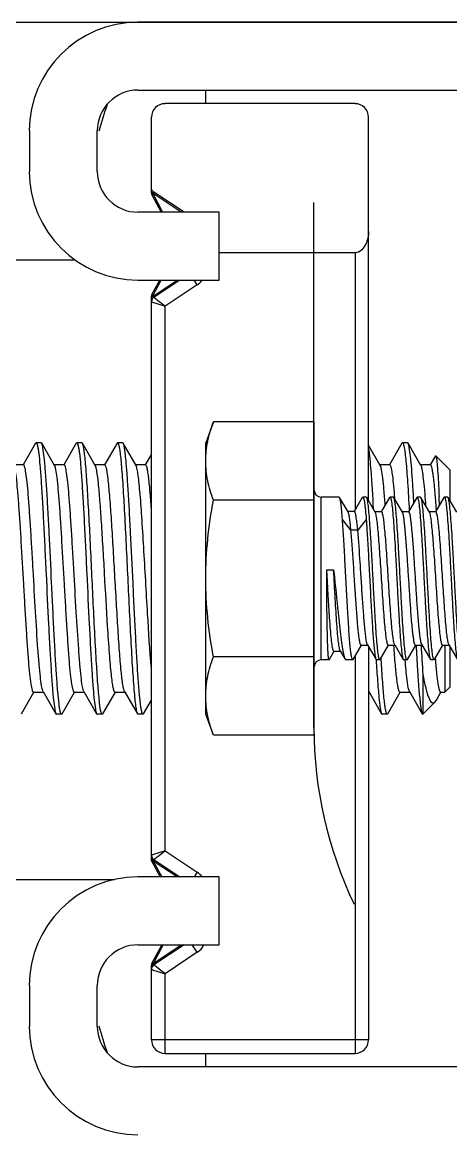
# Model space of a CAD drawing. Header units: millimetres. Extents: x -633009578 to 5705885, y -633235091 to 2571734.
# Drawn here: x 2452760.8 to 2452916, y 1996791.9 to 1997194.9 of the extents above; entities that cross this region are included whole.
import ezdxf

# ---------------------------------------------------------------- set-up
doc = ezdxf.new("R2010")
doc.units = ezdxf.units.MM
doc.header["$LTSCALE"] = 1000
doc.header["$MEASUREMENT"] = 0
doc.layers.get('0').update_dxf_attribs({"color": 9})
doc.layers.add('E-WIRE-系统', color=3, linetype='Continuous')

# ---------------------------------------------------------------- blocks, each defined once
blk = doc.blocks.new('G$CF4FACE3C')
at = {"layer": 'E-WIRE-系统'}
for p, q in [((-11634.36, 651.94), (-10842.54, 651.94)), ((-10848.32, 651.94), (-11141.66, 651.94)), ((-11141.66, 629.72), (-10848.32, 629.72)), ((-11119.43, 625.28), (-11119.43, 629.72)), ((-11070.54, 625.28), (-11132.77, 625.28)), ((-11137.21, 597.6), (-11137.21, 620.83)), ((-11066.1, 495.22), (-11066.1, 620.83)), ((-11177.21, 616.39), (-11177.21, 603.05)), ((-11154.99, 603.05), (-11154.99, 616.39)), ((-11137.21, 596.02), (-11137.21, 597.3)), ((-11137.05, 595.39), (-11136.71, 595.58)), ((-11137.05, 595.39), (-11134.01, 589.72)), ((-11136.93, 595.68), (-11136.75, 595.59)), ((-11127.45, 589.72), (-11136.71, 595.89)), ((-11136.71, 595.58), (-11136.71, 595.89)), ((-11136.71, 595.58), (-11133.57, 589.72)), ((-11126.55, 589.72), (-11136.42, 596.3)), ((-11083.98, 420.8), (-11083.98, 592.94)), ((-11114.99, 589.72), (-11141.66, 589.72)), ((-11114.99, 567.5), (-11114.99, 589.72)), ((-11070.54, 576.39), (-11114.99, 576.39)), ((-11070.54, 576.39), (-11070.54, 492.12)), ((-11634.36, 574.15), (-11162.37, 574.15)), ((-11141.66, 567.5), (-11114.99, 567.5)), ((-11137.05, 562.71), (-11134.49, 567.5)), ((-11136.71, 562.21), (-11128.78, 567.5)), ((-11136.71, 562.52), (-11134.05, 567.5)), ((-11127.88, 567.5), (-11136.42, 561.8)), ((-11122.21, 565.94), (-11132.77, 558.9)), ((-11122.21, 565.94), (-11123.24, 567.5)), ((-11137.21, 560.35), (-11137.21, 562.08)), ((-11136.71, 562.52), (-11137.05, 562.71)), ((-11136.93, 562.43), (-11136.75, 562.51)), ((-11136.71, 562.21), (-11136.71, 562.52)), ((-11137.21, 377.69), (-11137.21, 560.32)), ((-11137.21, 560.32), (-11132.77, 558.9)), ((-11132.77, 380.54), (-11132.77, 558.9)), ((-11116.93, 521.04), (-11119.43, 514.16)), ((-11083.88, 521.04), (-11116.93, 521.04)), ((-11083.88, 418.4), (-11083.88, 521.04)), ((-11175.17, 514.01), (-11179.25, 506.96)), ((-11175.17, 514.01), (-11174.99, 514.16)), ((-11173.32, 514.16), (-11174.99, 514.16)), ((-11173.32, 514.16), (-11174.99, 514.16)), ((-11174.99, 514.16), (-11174.97, 514.16)), ((-11173.15, 514.01), (-11173.32, 514.16)), ((-11168.94, 506.78), (-11173.15, 514.01)), ((-11161.83, 514.01), (-11165.92, 506.96)), ((-11161.83, 514.01), (-11161.66, 514.16)), ((-11159.99, 514.16), (-11161.66, 514.16)), ((-11159.99, 514.16), (-11161.66, 514.16)), ((-11161.66, 514.16), (-11161.63, 514.16)), ((-11159.81, 514.01), (-11159.99, 514.16)), ((-11155.61, 506.78), (-11159.81, 514.01)), ((-11148.5, 514.01), (-11152.59, 506.96)), ((-11148.5, 514.01), (-11148.32, 514.16)), ((-11146.65, 514.16), (-11148.32, 514.16)), ((-11146.65, 514.16), (-11148.32, 514.16)), ((-11148.32, 514.16), (-11148.3, 514.16)), ((-11146.48, 514.01), (-11146.65, 514.16)), ((-11142.27, 506.78), (-11146.48, 514.01)), ((-11119.43, 425.27), (-11119.43, 514.16)), ((-11055.16, 514.01), (-11059.25, 506.96)), ((-11055.16, 514.01), (-11054.99, 514.16)), ((-11053.32, 514.16), (-11054.99, 514.16)), ((-11053.32, 514.16), (-11054.99, 514.16)), ((-11054.99, 514.16), (-11054.96, 514.16)), ((-11053.14, 514.01), (-11053.32, 514.16)), ((-11048.94, 506.78), (-11053.14, 514.01)), ((-11137.21, 510.48), (-11139.25, 506.96)), ((-11062.27, 506.78), (-11066.1, 513.36)), ((-11179.15, 506.96), (-11182.38, 506.96)), ((-11165.82, 506.96), (-11169.04, 506.96)), ((-11152.48, 506.96), (-11155.71, 506.96)), ((-11139.15, 506.96), (-11142.38, 506.96)), ((-11059.15, 506.96), (-11062.38, 506.96)), ((-11045.81, 506.96), (-11049.04, 506.96)), ((-11044.22, 509.89), (-11045.92, 506.96)), ((-11044.22, 509.89), (-11044.1, 509.94)), ((-11039.43, 505.27), (-11044.1, 509.94)), ((-11039.43, 505.27), (-11039.43, 495.22)), ((-11075.7, 496.38), (-11081.66, 496.38)), ((-11075.7, 496.38), (-11081.66, 496.38)), ((-11081.66, 443.05), (-11081.66, 496.38)), ((-11075.58, 496.29), (-11075.7, 496.38)), ((-11072.8, 491.51), (-11075.58, 496.29)), ((-11068.15, 496.25), (-11070.82, 491.65)), ((-11068.15, 496.25), (-11068, 496.38)), ((-11066.84, 496.38), (-11068, 496.38)), ((-11066.84, 496.38), (-11068, 496.38)), ((-11066.72, 496.27), (-11066.84, 496.38)), ((-11063.91, 491.45), (-11066.72, 496.27)), ((-11059.2, 496.27), (-11061.92, 491.58)), ((-11059.2, 496.27), (-11059.07, 496.38)), ((-11057.96, 496.38), (-11059.07, 496.38)), ((-11057.96, 496.38), (-11059.07, 496.38)), ((-11057.83, 496.27), (-11057.96, 496.38)), ((-11055.02, 491.45), (-11057.83, 496.27)), ((-11050.31, 496.27), (-11053.03, 491.58)), ((-11050.31, 496.27), (-11050.18, 496.38)), ((-11049.07, 496.38), (-11050.18, 496.38)), ((-11049.07, 496.38), (-11050.18, 496.38)), ((-11048.94, 496.27), (-11049.07, 496.38)), ((-11046.13, 491.45), (-11048.94, 496.27)), ((-11041.42, 496.27), (-11044.14, 491.58)), ((-11041.42, 496.27), (-11041.29, 496.38)), ((-11040.18, 496.38), (-11041.29, 496.38)), ((-11040.18, 496.38), (-11041.29, 496.38)), ((-11040.05, 496.27), (-11040.18, 496.38)), ((-11037.24, 491.45), (-11040.05, 496.27)), ((-11083.88, 495.38), (-11116.93, 495.38)), ((-11071.88, 485.56), (-11074.66, 489.04)), ((-11070.74, 491.65), (-11072.88, 491.65)), ((-11066.88, 489.04), (-11069.65, 485.56)), ((-11061.84, 491.58), (-11063.98, 491.58)), ((-11052.95, 491.58), (-11055.09, 491.58)), ((-11044.06, 491.58), (-11046.21, 491.58)), ((-11069.65, 485.56), (-11071.88, 485.56)), ((-11079.77, 472.54), (-11077.55, 472.54)), ((-11079.03, 443.08), (-11077.39, 445.9)), ((-11077.46, 445.9), (-11075.31, 445.9)), ((-11075.39, 446.03), (-11073.79, 443.29)), ((-11071.16, 443.16), (-11068.43, 447.85)), ((-11068.51, 447.85), (-11066.36, 447.85)), ((-11066.44, 447.99), (-11063.64, 443.16)), ((-11066.1, 447.4), (-11066.1, 318.6)), ((-11062.27, 443.16), (-11059.54, 447.85)), ((-11059.62, 447.85), (-11057.47, 447.85)), ((-11057.55, 447.99), (-11054.75, 443.16)), ((-11053.38, 443.16), (-11050.65, 447.85)), ((-11050.73, 447.85), (-11048.59, 447.85)), ((-11050.57, 447.91), (-11050.56, 447.78)), ((-11048.89, 447.75), (-11048.9, 447.89)), ((-11048.66, 447.99), (-11045.86, 443.16)), ((-11044.49, 443.16), (-11041.76, 447.85)), ((-11041.84, 447.85), (-11039.7, 447.85)), ((-11041.12, 447.48), (-11041.15, 447.83)), ((-11041.14, 447.86), (-11041.12, 447.48)), ((-11041.12, 447.48), (-11041.12, 432.47)), ((-11039.78, 447.99), (-11036.98, 443.16)), ((-11039.43, 447.4), (-11039.43, 434.16)), ((-11083.88, 444.06), (-11116.93, 444.06)), ((-11079.06, 443.05), (-11081.66, 443.05)), ((-11079.06, 443.05), (-11081.66, 443.05)), ((-11079.03, 443.08), (-11079.06, 443.05)), ((-11073.79, 443.29), (-11073.51, 443.05)), ((-11071.29, 443.05), (-11073.51, 443.05)), ((-11071.29, 443.05), (-11073.51, 443.05)), ((-11071.16, 443.16), (-11071.29, 443.05)), ((-11070.54, 444.22), (-11070.54, 314.16)), ((-11063.64, 443.16), (-11063.51, 443.05)), ((-11063.63, 443.15), (-11063.62, 443.04)), ((-11063.62, 443.04), (-11063.62, 442.92)), ((-11062.4, 443.05), (-11063.51, 443.05)), ((-11062.4, 443.05), (-11063.51, 443.05)), ((-11062.27, 443.16), (-11062.4, 443.05)), ((-11061.96, 443.15), (-11061.99, 443.6)), ((-11054.75, 443.16), (-11054.62, 443.05)), ((-11053.51, 443.05), (-11054.62, 443.05)), ((-11053.51, 443.05), (-11054.62, 443.05)), ((-11054.11, 442.97), (-11054.12, 443.05)), ((-11053.38, 443.16), (-11053.51, 443.05)), ((-11045.86, 443.16), (-11045.74, 443.05)), ((-11044.62, 443.05), (-11045.74, 443.05)), ((-11044.62, 443.05), (-11045.74, 443.05)), ((-11044.49, 443.16), (-11044.62, 443.05)), ((-11044.12, 443.08), (-11044.17, 443.63)), ((-11048.32, 438.33), (-11048.32, 425.27)), ((-11039.43, 434.16), (-11041.12, 432.47)), ((-11179.81, 425.42), (-11175.71, 432.47)), ((-11175.82, 432.47), (-11172.59, 432.47)), ((-11172.69, 432.65), (-11172.81, 432.9)), ((-11172.69, 432.65), (-11168.5, 425.42)), ((-11166.48, 425.42), (-11162.38, 432.47)), ((-11162.48, 432.47), (-11159.25, 432.47)), ((-11159.36, 432.65), (-11159.48, 432.91)), ((-11159.36, 432.65), (-11155.17, 425.42)), ((-11153.15, 425.42), (-11149.04, 432.47)), ((-11149.15, 432.47), (-11145.92, 432.47)), ((-11146.02, 432.65), (-11141.83, 425.42)), ((-11066.02, 432.65), (-11066.1, 432.81)), ((-11066.1, 432.47), (-11065.92, 432.47)), ((-11066.02, 432.65), (-11061.83, 425.42)), ((-11059.81, 425.42), (-11055.71, 432.47)), ((-11055.81, 432.47), (-11052.58, 432.47)), ((-11052.69, 432.65), (-11048.5, 425.42)), ((-11043.89, 429.87), (-11042.4, 432.43)), ((-11042.48, 432.47), (-11041.12, 432.47)), ((-11042.4, 432.43), (-11042.38, 432.47)), ((-11139.81, 425.42), (-11137.21, 429.89)), ((-11044.35, 429.24), (-11048.32, 425.27)), ((-11044.35, 429.24), (-11043.89, 429.87)), ((-11168.5, 425.42), (-11168.33, 425.27)), ((-11166.66, 425.27), (-11168.33, 425.27)), ((-11166.66, 425.27), (-11168.33, 425.27)), ((-11166.66, 425.27), (-11166.68, 425.27)), ((-11166.48, 425.42), (-11166.66, 425.27)), ((-11155.17, 425.42), (-11154.99, 425.27)), ((-11153.32, 425.27), (-11154.99, 425.27)), ((-11153.32, 425.27), (-11154.99, 425.27)), ((-11153.15, 425.42), (-11153.32, 425.27)), ((-11141.83, 425.42), (-11141.66, 425.27)), ((-11139.99, 425.27), (-11141.66, 425.27)), ((-11139.99, 425.27), (-11141.66, 425.27)), ((-11139.99, 425.27), (-11140.01, 425.27)), ((-11139.81, 425.42), (-11139.99, 425.27)), ((-11116.93, 418.4), (-11119.43, 425.27)), ((-11061.83, 425.42), (-11061.66, 425.27)), ((-11059.99, 425.27), (-11061.66, 425.27)), ((-11059.99, 425.27), (-11061.66, 425.27)), ((-11059.99, 425.27), (-11060.01, 425.27)), ((-11059.81, 425.42), (-11059.99, 425.27)), ((-11048.5, 425.42), (-11048.32, 425.27)), ((-11083.88, 418.4), (-11116.93, 418.4)), ((-11132.77, 380.54), (-11137.21, 379.11)), ((-11132.77, 380.54), (-11122.21, 373.5)), ((-11137.06, 377.06), (-11136.7, 377.25)), ((-11137.06, 377.06), (-11134.35, 371.94)), ((-11136.93, 377.36), (-11136.85, 377.32)), ((-11136.85, 377.32), (-11136.74, 377.28)), ((-11136.64, 377.52), (-11136.74, 377.28)), ((-11136.7, 377.25), (-11136.74, 377.28)), ((-11136.61, 377.49), (-11136.7, 377.25)), ((-11136.61, 377.13), (-11136.7, 377.25)), ((-11136.52, 377.4), (-11136.61, 377.13)), ((-11136.61, 377.13), (-11133.86, 371.94)), ((-11136.42, 377.63), (-11127.88, 371.94)), ((-11136.3, 377.25), (-11136.36, 376.95)), ((-11128.84, 371.94), (-11136.36, 376.95)), ((-11114.99, 371.94), (-11141.66, 371.94)), ((-11122.21, 373.5), (-11123.24, 371.94)), ((-11114.99, 349.71), (-11114.99, 371.94)), ((-11634.36, 371.11), (-11149.27, 371.11)), ((-11141.66, 349.71), (-11114.99, 349.71)), ((-11133.87, 349.71), (-11137.06, 343.67)), ((-11136.6, 343.63), (-11133.4, 349.71)), ((-11126.55, 349.71), (-11136.42, 343.13)), ((-11136.35, 343.81), (-11127.45, 349.72)), ((-11122.21, 347.27), (-11132.77, 340.22)), ((-11122.21, 347.27), (-11123.84, 349.71)), ((-11137.21, 318.6), (-11137.21, 343.05)), ((-11137.08, 342.35), (-11136.83, 343.1)), ((-11136.8, 343.53), (-11137.06, 343.67)), ((-11136.97, 343.39), (-11136.69, 343.48)), ((-11136.69, 343.48), (-11136.8, 343.53)), ((-11136.72, 343.49), (-11136.66, 343.56)), ((-11136.66, 343.56), (-11136.6, 343.63)), ((-11136.51, 343.36), (-11136.6, 343.63)), ((-11137.21, 341.65), (-11132.77, 340.22)), ((-11132.77, 314.16), (-11132.77, 340.22)), ((-11177.21, 336.38), (-11177.21, 323.05)), ((-11154.99, 323.05), (-11154.99, 336.38)), ((-11066.1, 318.6), (-11137.21, 318.6)), ((-11132.77, 314.16), (-11070.54, 314.16)), ((-11119.43, 309.71), (-11119.43, 314.16)), ((-10848.32, 309.71), (-11141.66, 309.71))]:
    blk.add_line(p, q, dxfattribs=at)
for centre, radius, start, end in [((-11141.66, 616.39), 35.56, 90, 180), ((-11141.66, 616.39), 13.33, 90, 180), ((-11068.32, 594.16), 88.89, 159.6685, 165.625), ((-11132.77, 620.83), 4.44, 90, 180), ((-11070.54, 620.83), 4.44, 0, 90), ((-11141.66, 603.05), 35.56, 180, 270), ((-11141.66, 603.05), 13.33, 180, 270), ((-11135.88, 596.02), 1.33, 180, 208.1839), ((-11136.45, 596.55), 0.994, 238.1081, 241.2843), ((-11135.43, 597.78), 1.78, 215.4223, 236.3099), ((-11136.17, 597.17), 1.68, 249.7941, 251.2334), ((-11125.66, 571.11), 6.22, 303.6901, 324.1234), ((-11135.88, 562.08), 1.33, 151.8161, 180), ((-11135.43, 560.32), 1.78, 123.6901, 180), ((-11136.45, 561.56), 0.994, 118.7138, 121.9), ((-11136.17, 560.93), 1.68, 108.7744, 110.2094), ((-11791.11, 452.11), 741.08, 3.29205, 3.72682), ((-11081.66, 498.61), 2.22, 180, 270), ((-11068, 496.3), 0.086, 84.1854, 89.9947), ((-11059.07, 496.31), 0.076, 79.0043, 89.9604), ((-11387.46, 469.46), 331.05, 4.5387, 4.6656), ((-11050.18, 496.31), 0.076, 78.9113, 89.9594), ((-11933.58, 455.85), 891.51, 2.44216, 2.62087), ((-11041.29, 496.31), 0.076, 78.9914, 89.9603), ((-11460.47, 462.95), 414.31, 4.2321, 4.4817), ((-11494.12, 460.12), 451.4, 4.0698, 4.4728), ((-10339.11, 485.74), 710.79, 183.06383, 183.82448), ((-11081.66, 440.83), 2.22, 90, 180), ((-11071.29, 443.13), 0.0758, 259.6399, 269.9669), ((-11062.4, 443.13), 0.0759, 259.2241, 269.9627), ((-11053.51, 443.13), 0.0759, 259.0953, 269.9614), ((-11044.62, 443.13), 0.0759, 259.2557, 269.963), ((-10950.57, 420.8), 133.42, 180, 205.649), ((-11135.43, 379.11), 1.78, 180, 236.3099), ((-11136.57, 378.1), 0.819, 235.7183, 238.8209), ((-11134.13, 378.85), 3.05, 200.3577, 204.6837), ((-11136.48, 378.24), 0.989, 238.8616, 242.9131), ((-11134.41, 378.72), 2.74, 204.7071, 208.0118), ((-11134.61, 378.61), 2.51, 208.005, 212.0404), ((-11134.64, 379.52), 3.1, 230.5794, 236.3228), ((-11141.66, 336.38), 35.56, 90, 180), ((-11125.66, 368.32), 6.22, 35.8764, 56.3099), ((-11141.66, 336.38), 13.33, 90, 180), ((-11125.66, 352.44), 6.22, 303.6901, 333.8794), ((-11135.43, 341.65), 1.78, 123.6901, 180), ((-11175.8, 355.03), 40.75, 342.9834, 343.1803), ((-11262.41, 381.17), 131.22, 343.1972, 343.3115), ((-11134.63, 341.21), 3.13, 123.5501, 129.2239), ((-11141.66, 323.05), 35.56, 180, 270), ((-11141.66, 323.05), 13.33, 180, 270), ((-11068.32, 345.27), 88.89, 194.375, 200.3315), ((-11132.77, 318.6), 4.44, 180, 270), ((-11070.54, 318.6), 4.44, 270, 0)]:
    blk.add_arc(centre, radius, start, end, dxfattribs=at)
for points in [[(-11136.88, 596.75), (-11137.06, 597), (-11137.21, 597.29), (-11137.21, 597.6)], [(-11137.21, 596.02), (-11137.21, 595.89), (-11137.09, 595.77), (-11136.98, 595.7)], [(-11137.21, 562.08), (-11137.21, 562.21), (-11137.09, 562.33), (-11136.98, 562.4)], [(-11119.43, 469.72), (-11119.43, 478.31), (-11118.47, 486.92), (-11116.93, 495.38)], [(-11116.93, 444.06), (-11118.47, 452.51), (-11119.43, 461.12), (-11119.43, 469.72)], [(-11052.69, 432.65), (-11052.75, 432.76), (-11052.8, 432.88), (-11052.84, 433)], [(-11137.15, 378.4), (-11137.19, 378.64), (-11137.21, 378.87), (-11137.21, 379.11)], [(-11137.21, 377.69), (-11137.21, 377.58), (-11137.12, 377.48), (-11137.03, 377.42)], [(-11137.06, 377.06), (-11137.13, 377.19), (-11137.2, 377.33), (-11137.2, 377.47)], [(-11136.99, 377.79), (-11137.06, 377.99), (-11137.11, 378.19), (-11137.15, 378.4)], [(-11136.67, 377.83), (-11136.6, 377.76), (-11136.61, 377.62), (-11136.64, 377.52)], [(-11136.32, 377.49), (-11136.3, 377.41), (-11136.29, 377.33), (-11136.3, 377.25)], [(-11137.21, 343.05), (-11137.21, 343.19), (-11137.1, 343.33), (-11136.97, 343.39)], [(-11137.06, 343.67), (-11137.13, 343.55), (-11137.2, 343.41), (-11137.2, 343.26)], [(-11137.21, 341.65), (-11137.21, 341.89), (-11137.16, 342.13), (-11137.08, 342.35)]]:
    blk.add_open_spline(points, degree=3, dxfattribs=at)
for points, knots in [([(-11137.15, 596.17), (-11137.17, 596.19), (-11137.2, 596.25), (-11137.21, 596.31), (-11137.21, 596.34)], [0, 0, 0, 0, 0.519447, 1, 1, 1, 1]), ([(-11136.71, 595.89), (-11136.76, 595.91), (-11136.92, 595.97), (-11137.08, 596.07), (-11137.15, 596.17)], [0, 0, 0, 0, 0.298151, 1, 1, 1, 1]), ([(-11136.71, 595.89), (-11136.74, 596.04), (-11136.8, 596.42), (-11136.49, 596.35), (-11136.42, 596.3)], [0, 0, 0, 0, 0.652586, 1, 1, 1, 1]), ([(-11066.1, 583.44), (-11066.1, 582.73), (-11066.26, 581.29), (-11066.98, 579.2), (-11068.21, 577.24), (-11069.74, 576.39), (-11070.54, 576.39)], [0, 0, 0, 0, 0.235531, 0.478205, 0.731471, 1, 1, 1, 1]), ([(-11137.15, 561.94), (-11137.17, 561.91), (-11137.2, 561.86), (-11137.21, 561.8), (-11137.21, 561.77)], [0, 0, 0, 0, 0.519543, 1, 1, 1, 1]), ([(-11136.71, 562.21), (-11136.76, 562.2), (-11136.92, 562.13), (-11137.08, 562.03), (-11137.15, 561.94)], [0, 0, 0, 0, 0.29815, 1, 1, 1, 1]), ([(-11136.42, 561.8), (-11136.49, 561.76), (-11136.8, 561.69), (-11136.74, 562.06), (-11136.71, 562.21)], [0, 0, 0, 0, 0.346904, 1, 1, 1, 1]), ([(-11132.77, 558.9), (-11133.62, 559.57), (-11134.87, 560.5), (-11136.03, 561.54), (-11136.42, 561.8)], [0, 0, 0, 0, 0.698346, 1, 1, 1, 1]), ([(-11119.43, 508.21), (-11119.43, 510.37), (-11118.95, 514.75), (-11117.69, 518.96), (-11116.93, 521.04)], [0, 0, 0, 0, 0.493589, 1, 1, 1, 1]), ([(-11174.97, 514.16), (-11174.86, 514.13), (-11174.7, 513.77), (-11174.53, 513.15), (-11174.33, 512.08), (-11174.04, 509.95), (-11173.7, 506.37), (-11173.31, 501.14), (-11172.92, 494.76), (-11172.53, 487.48), (-11172.13, 479.55), (-11171.6, 468.54), (-11171.09, 457.66), (-11170.54, 447.29), (-11170.15, 440.55), (-11169.75, 434.87), (-11169.4, 430.42), (-11168.98, 427.44), (-11168.76, 425.87), (-11168.5, 425.42)], [0, 0, 0, 0, 0.003611, 0.011258, 0.023209, 0.039422, 0.084107, 0.143792, 0.216356, 0.299194, 0.389317, 0.483473, 0.670291, 0.756211, 0.832929, 0.897688, 0.948175, 0.982622, 1, 1, 1, 1]), ([(-11166.68, 425.27), (-11166.78, 425.3), (-11166.95, 425.66), (-11167.12, 426.28), (-11167.32, 427.35), (-11167.61, 429.48), (-11167.95, 433.06), (-11168.33, 438.29), (-11168.73, 444.67), (-11169.12, 451.95), (-11169.52, 459.88), (-11170.05, 470.89), (-11170.56, 481.78), (-11171.1, 492.14), (-11171.49, 498.89), (-11171.9, 504.57), (-11172.25, 509.02), (-11172.67, 511.99), (-11172.89, 513.57), (-11173.15, 514.01)], [0, 0, 0, 0, 0.003604, 0.011244, 0.023189, 0.039398, 0.084082, 0.143773, 0.216344, 0.299191, 0.38933, 0.483504, 0.670341, 0.756264, 0.832985, 0.897741, 0.948217, 0.982646, 1, 1, 1, 1]), ([(-11161.63, 514.16), (-11161.53, 514.13), (-11161.36, 513.77), (-11161.19, 513.15), (-11161, 512.08), (-11160.71, 509.95), (-11160.37, 506.38), (-11159.98, 501.14), (-11159.59, 494.76), (-11159.19, 487.48), (-11158.8, 479.55), (-11158.27, 468.55), (-11157.75, 457.66), (-11157.21, 447.3), (-11156.82, 440.55), (-11156.42, 434.87), (-11156.07, 430.42), (-11155.64, 427.44), (-11155.43, 425.87), (-11155.17, 425.42)], [0, 0, 0, 0, 0.003611, 0.011257, 0.023207, 0.039418, 0.084101, 0.143787, 0.21635, 0.299185, 0.389306, 0.483463, 0.670281, 0.756199, 0.832917, 0.897679, 0.948171, 0.982621, 1, 1, 1, 1]), ([(-11155.73, 451.05), (-11156.1, 457.97), (-11156.59, 468.39), (-11157.25, 482.07), (-11157.74, 491.66), (-11158.23, 500), (-11158.65, 505.93), (-11159.02, 509.69), (-11159.26, 511.68), (-11159.5, 513.05), (-11159.68, 513.78), (-11159.81, 514.01)], [0, 0, 0, 0, 0.329141, 0.495694, 0.6508, 0.785583, 0.892349, 0.93326, 0.965064, 0.987355, 1, 1, 1, 1]), ([(-11148.3, 514.16), (-11148.14, 514.12), (-11147.96, 513.49), (-11147.71, 512.49), (-11147.47, 510.68), (-11147.21, 508.32), (-11146.96, 505.33), (-11146.59, 500.31), (-11146.15, 492.95), (-11145.64, 483.16), (-11145.12, 472.53), (-11144.61, 461.74), (-11144.26, 454.55), (-11144.07, 451.05)], [0, 0, 0, 0, 0.007665, 0.025364, 0.053379, 0.091388, 0.138842, 0.195022, 0.330009, 0.488072, 0.659495, 0.833705, 1, 1, 1, 1]), ([(-11140.01, 425.27), (-11140.12, 425.3), (-11140.28, 425.66), (-11140.45, 426.28), (-11140.65, 427.35), (-11140.94, 429.48), (-11141.28, 433.06), (-11141.67, 438.29), (-11142.06, 444.67), (-11142.45, 451.95), (-11142.85, 459.88), (-11143.38, 470.89), (-11143.89, 481.78), (-11144.44, 492.14), (-11144.83, 498.89), (-11145.23, 504.57), (-11145.58, 509.02), (-11146, 511.99), (-11146.22, 513.57), (-11146.48, 514.01)], [0, 0, 0, 0, 0.003605, 0.011247, 0.023192, 0.039401, 0.084084, 0.143773, 0.216344, 0.299192, 0.389326, 0.483496, 0.670337, 0.756261, 0.832979, 0.897736, 0.948215, 0.982646, 1, 1, 1, 1]), ([(-11054.96, 514.16), (-11054.8, 514.12), (-11054.61, 513.43), (-11054.36, 512.38), (-11054.11, 510.44), (-11053.84, 507.93), (-11053.57, 504.74), (-11053.19, 499.4), (-11052.94, 495.13), (-11052.78, 492.11)], [0, 0, 0, 0, 0.023099, 0.076921, 0.162181, 0.277789, 0.421938, 0.592279, 1, 1, 1, 1]), ([(-11051.59, 500.28), (-11051.71, 502.06), (-11051.94, 505.23), (-11052.28, 509.36), (-11052.69, 512.13), (-11052.9, 513.59), (-11053.14, 514.01)], [0, 0, 0, 0, 0.387565, 0.689151, 0.895137, 1, 1, 1, 1]), ([(-11064.46, 492.5), (-11064.7, 496.73), (-11065.15, 503.45), (-11065.64, 510.2), (-11066.1, 512.66)], [0, 0, 0, 0, 0.628544, 1, 1, 1, 1]), ([(-11175.82, 432.47), (-11175.9, 432.47), (-11176.1, 432.73), (-11176.36, 433.59), (-11176.72, 435.56), (-11177.08, 438.74), (-11177.47, 443.07), (-11177.86, 448.34), (-11178.25, 454.39), (-11178.65, 461), (-11179.18, 470.21), (-11179.69, 479.34), (-11180.23, 488.05), (-11180.63, 493.76), (-11181.02, 498.59), (-11181.39, 502.4), (-11181.79, 505), (-11182.04, 506.37), (-11182.27, 506.78)], [0, 0, 0, 0, 0.003516, 0.010771, 0.037949, 0.081609, 0.140308, 0.211978, 0.294061, 0.383613, 0.477416, 0.664254, 0.750571, 0.827952, 0.893624, 0.945254, 0.981055, 1, 1, 1, 1]), ([(-11172.81, 432.9), (-11173.01, 433.44), (-11173.28, 434.99), (-11173.66, 437.87), (-11174.03, 441.86), (-11174.59, 448.96), (-11175.23, 459.3), (-11175.84, 470.25), (-11176.36, 479.29), (-11176.75, 485.72), (-11177.14, 491.6), (-11177.52, 496.72), (-11177.91, 500.91), (-11178.26, 503.98), (-11178.61, 505.88), (-11178.87, 506.71), (-11179.06, 506.96), (-11179.15, 506.96)], [0, 0, 0, 0, 0.023312, 0.06278, 0.117199, 0.184734, 0.349474, 0.534403, 0.626505, 0.71409, 0.794123, 0.863837, 0.92083, 0.96317, 0.989516, 0.99656, 1, 1, 1, 1]), ([(-11162.48, 432.47), (-11162.57, 432.47), (-11162.76, 432.73), (-11163.03, 433.59), (-11163.38, 435.56), (-11163.75, 438.74), (-11164.14, 443.07), (-11164.53, 448.34), (-11164.92, 454.39), (-11165.32, 461), (-11165.84, 470.21), (-11166.36, 479.34), (-11166.9, 488.05), (-11167.29, 493.76), (-11167.69, 498.59), (-11168.05, 502.4), (-11168.46, 505), (-11168.7, 506.37), (-11168.94, 506.78)], [0, 0, 0, 0, 0.003516, 0.010771, 0.037949, 0.081609, 0.140308, 0.211978, 0.294061, 0.383613, 0.477416, 0.664254, 0.750572, 0.827952, 0.893624, 0.945254, 0.981055, 1, 1, 1, 1]), ([(-11159.48, 432.91), (-11159.68, 433.46), (-11159.95, 435.01), (-11160.33, 437.9), (-11160.7, 441.9), (-11161.25, 449), (-11161.89, 459.34), (-11162.51, 470.28), (-11163.03, 479.31), (-11163.42, 485.75), (-11163.81, 491.62), (-11164.19, 496.73), (-11164.57, 500.92), (-11164.93, 503.99), (-11165.28, 505.88), (-11165.54, 506.71), (-11165.73, 506.96), (-11165.82, 506.96)], [0, 0, 0, 0, 0.02345, 0.063033, 0.11754, 0.185131, 0.349903, 0.534772, 0.62682, 0.714344, 0.794313, 0.863966, 0.920906, 0.963205, 0.989525, 0.996562, 1, 1, 1, 1]), ([(-11151.56, 454.07), (-11151.92, 459.82), (-11152.41, 468.48), (-11153.06, 479.86), (-11153.55, 487.86), (-11154.03, 494.84), (-11154.52, 500.4), (-11154.92, 504), (-11155.3, 505.92), (-11155.48, 506.57), (-11155.61, 506.78)], [0, 0, 0, 0, 0.326529, 0.491938, 0.646319, 0.780991, 0.888404, 0.962618, 0.986009, 1, 1, 1, 1]), ([(-11148.23, 454.07), (-11148.41, 457.03), (-11148.77, 463.08), (-11149.29, 472.18), (-11149.8, 481.12), (-11150.31, 489.36), (-11150.76, 495.54), (-11151.13, 499.73), (-11151.39, 502.22), (-11151.64, 504.17), (-11151.91, 505.66), (-11152.11, 506.46), (-11152.35, 506.96), (-11152.48, 506.96)], [0, 0, 0, 0, 0.167056, 0.342036, 0.51408, 0.67247, 0.807366, 0.863327, 0.910435, 0.947987, 0.975456, 0.992576, 1, 1, 1, 1]), ([(-11137.21, 440.27), (-11137.77, 446.22), (-11138.35, 455.82), (-11139.11, 469.08), (-11139.72, 479.72), (-11140.32, 489.49), (-11140.84, 496.67), (-11141.29, 501.33), (-11141.58, 503.84), (-11141.89, 505.57), (-11142.11, 506.49), (-11142.27, 506.78)], [0, 0, 0, 0, 0.268555, 0.432232, 0.596778, 0.747731, 0.871839, 0.920321, 0.958291, 0.984973, 1, 1, 1, 1]), ([(-11137.21, 492.52), (-11137.36, 494.54), (-11137.63, 498.09), (-11138.04, 502.2), (-11138.38, 504.65), (-11138.63, 505.88), (-11138.81, 506.56), (-11139.03, 506.96), (-11139.15, 506.96)], [0, 0, 0, 0, 0.41482, 0.72823, 0.841797, 0.924784, 0.976685, 1, 1, 1, 1]), ([(-11116.93, 495.38), (-11117.69, 497.46), (-11118.95, 501.66), (-11119.43, 506.05), (-11119.43, 508.21)], [0, 0, 0, 0, 0.506411, 1, 1, 1, 1]), ([(-11060.64, 493.87), (-11060.77, 495.52), (-11061.01, 498.48), (-11061.38, 502.34), (-11061.78, 504.97), (-11062.03, 506.37), (-11062.27, 506.78)], [0, 0, 0, 0, 0.381754, 0.681975, 0.890091, 1, 1, 1, 1]), ([(-11057.51, 496.39), (-11057.63, 497.89), (-11057.86, 500.51), (-11058.23, 503.78), (-11058.59, 505.81), (-11058.86, 506.69), (-11059.06, 506.96), (-11059.15, 506.96)], [0, 0, 0, 0, 0.418158, 0.729515, 0.923411, 0.975112, 1, 1, 1, 1]), ([(-11047.42, 495.33), (-11047.54, 496.79), (-11047.76, 499.41), (-11048.11, 502.83), (-11048.48, 505.17), (-11048.72, 506.41), (-11048.94, 506.78)], [0, 0, 0, 0, 0.38118, 0.680309, 0.888233, 1, 1, 1, 1]), ([(-11044.09, 495.33), (-11044.22, 496.97), (-11044.46, 499.84), (-11044.83, 503.16), (-11045.13, 505.12), (-11045.35, 506.1), (-11045.51, 506.66), (-11045.72, 506.96), (-11045.81, 506.96)], [0, 0, 0, 0, 0.417353, 0.72929, 0.841771, 0.92395, 0.975651, 1, 1, 1, 1]), ([(-11044.09, 509.93), (-11044.01, 509.84), (-11043.93, 509.45), (-11043.79, 508.73), (-11043.67, 507.58), (-11043.47, 505.33), (-11043.24, 501.63), (-11043.09, 498.43), (-11043, 496.62)], [0, 0, 0, 0, 0.027491, 0.083885, 0.169406, 0.283463, 0.592757, 1, 1, 1, 1]), ([(-11074.66, 489.04), (-11074.73, 489.98), (-11074.87, 491.64), (-11075.08, 493.81), (-11075.31, 495.28), (-11075.45, 496.06), (-11075.58, 496.29)], [0, 0, 0, 0, 0.385426, 0.68535, 0.89169, 1, 1, 1, 1]), ([(-11067.99, 496.38), (-11067.92, 496.38), (-11067.79, 496.18), (-11067.68, 495.82), (-11067.54, 495.2), (-11067.34, 493.97), (-11067.11, 491.88), (-11066.96, 490.07), (-11066.88, 489.04)], [0, 0, 0, 0, 0.025999, 0.078741, 0.161216, 0.273457, 0.583864, 1, 1, 1, 1]), ([(-11062.41, 443.05), (-11062.48, 443.06), (-11062.6, 443.27), (-11062.71, 443.64), (-11062.84, 444.28), (-11063.03, 445.55), (-11063.26, 447.68), (-11063.51, 450.8), (-11063.78, 454.61), (-11064.04, 458.96), (-11064.3, 463.69), (-11064.57, 468.65), (-11064.83, 473.64), (-11065.09, 478.49), (-11065.36, 483.02), (-11065.62, 487.08), (-11065.88, 490.51), (-11066.13, 493.19), (-11066.35, 494.92), (-11066.55, 495.85), (-11066.65, 496.16), (-11066.72, 496.27)], [0, 0, 0, 0, 0.003704, 0.011323, 0.023191, 0.03929, 0.083673, 0.142993, 0.215158, 0.297591, 0.387338, 0.481186, 0.575764, 0.667671, 0.753614, 0.830513, 0.895616, 0.946611, 0.98173, 0.992985, 1, 1, 1, 1]), ([(-11059.05, 496.38), (-11058.99, 496.37), (-11058.87, 496.16), (-11058.76, 495.79), (-11058.63, 495.15), (-11058.44, 493.88), (-11058.21, 491.75), (-11057.95, 488.63), (-11057.69, 484.83), (-11057.43, 480.48), (-11057.17, 475.74), (-11056.9, 470.79), (-11056.64, 465.8), (-11056.38, 460.95), (-11056.11, 456.41), (-11055.85, 452.36), (-11055.59, 448.92), (-11055.33, 446.24), (-11055.12, 444.51), (-11054.92, 443.59), (-11054.82, 443.27), (-11054.75, 443.16)], [0, 0, 0, 0, 0.003711, 0.011336, 0.02321, 0.039312, 0.083698, 0.143015, 0.215173, 0.297594, 0.387327, 0.481159, 0.575721, 0.667617, 0.753551, 0.830448, 0.895556, 0.946563, 0.981704, 0.992971, 1, 1, 1, 1]), ([(-11053.53, 443.05), (-11053.59, 443.06), (-11053.71, 443.27), (-11053.82, 443.64), (-11053.95, 444.28), (-11054.14, 445.55), (-11054.37, 447.68), (-11054.63, 450.8), (-11054.89, 454.61), (-11055.15, 458.96), (-11055.41, 463.69), (-11055.68, 468.65), (-11055.94, 473.64), (-11056.2, 478.49), (-11056.47, 483.02), (-11056.73, 487.08), (-11056.99, 490.51), (-11057.25, 493.19), (-11057.46, 494.92), (-11057.66, 495.85), (-11057.76, 496.16), (-11057.83, 496.27)], [0, 0, 0, 0, 0.003708, 0.011332, 0.023206, 0.03931, 0.083702, 0.143027, 0.215196, 0.297632, 0.387379, 0.481219, 0.575788, 0.66769, 0.753628, 0.830521, 0.895618, 0.946611, 0.98173, 0.992985, 1, 1, 1, 1]), ([(-11050.17, 496.38), (-11050.1, 496.37), (-11049.98, 496.16), (-11049.87, 495.79), (-11049.74, 495.15), (-11049.55, 493.88), (-11049.32, 491.75), (-11049.06, 488.63), (-11048.8, 484.82), (-11048.54, 480.48), (-11048.28, 475.74), (-11048.01, 470.79), (-11047.75, 465.8), (-11047.49, 460.95), (-11047.22, 456.41), (-11046.96, 452.36), (-11046.7, 448.92), (-11046.45, 446.24), (-11046.23, 444.51), (-11046.03, 443.59), (-11045.93, 443.27), (-11045.86, 443.16)], [0, 0, 0, 0, 0.003714, 0.011343, 0.023221, 0.039327, 0.08372, 0.14304, 0.215198, 0.297619, 0.387351, 0.481178, 0.575732, 0.667622, 0.753555, 0.83045, 0.895556, 0.946562, 0.981703, 0.992971, 1, 1, 1, 1]), ([(-11044.64, 443.05), (-11044.7, 443.06), (-11044.82, 443.27), (-11044.93, 443.64), (-11045.06, 444.28), (-11045.25, 445.55), (-11045.48, 447.68), (-11045.74, 450.8), (-11046, 454.61), (-11046.26, 458.96), (-11046.52, 463.69), (-11046.79, 468.65), (-11047.05, 473.64), (-11047.32, 478.49), (-11047.58, 483.02), (-11047.84, 487.08), (-11048.1, 490.51), (-11048.36, 493.19), (-11048.57, 494.92), (-11048.78, 495.85), (-11048.87, 496.16), (-11048.94, 496.27)], [0, 0, 0, 0, 0.003703, 0.011321, 0.023188, 0.039286, 0.083667, 0.142986, 0.21515, 0.297581, 0.387329, 0.481177, 0.575755, 0.667664, 0.753609, 0.83051, 0.895615, 0.94661, 0.98173, 0.992984, 1, 1, 1, 1]), ([(-11041.28, 496.38), (-11041.21, 496.37), (-11041.1, 496.16), (-11040.98, 495.79), (-11040.85, 495.15), (-11040.66, 493.88), (-11040.43, 491.75), (-11040.18, 488.63), (-11039.91, 484.83), (-11039.65, 480.48), (-11039.39, 475.74), (-11039.12, 470.79), (-11038.86, 465.8), (-11038.6, 460.95), (-11038.33, 456.41), (-11038.07, 452.36), (-11037.81, 448.92), (-11037.56, 446.24), (-11037.34, 444.51), (-11037.14, 443.59), (-11037.04, 443.27), (-11036.98, 443.16)], [0, 0, 0, 0, 0.003711, 0.011337, 0.023212, 0.039314, 0.0837, 0.143018, 0.215176, 0.297599, 0.387332, 0.481164, 0.575726, 0.667621, 0.753554, 0.830449, 0.895556, 0.946563, 0.981704, 0.992971, 1, 1, 1, 1]), ([(-11035.75, 443.05), (-11035.81, 443.06), (-11035.93, 443.27), (-11036.04, 443.64), (-11036.17, 444.28), (-11036.36, 445.55), (-11036.59, 447.68), (-11036.85, 450.8), (-11037.11, 454.61), (-11037.37, 458.96), (-11037.63, 463.69), (-11037.9, 468.65), (-11038.16, 473.64), (-11038.43, 478.49), (-11038.69, 483.02), (-11038.95, 487.08), (-11039.21, 490.51), (-11039.47, 493.19), (-11039.69, 494.92), (-11039.89, 495.85), (-11039.99, 496.16), (-11040.05, 496.27)], [0, 0, 0, 0, 0.003708, 0.011332, 0.023206, 0.039309, 0.083701, 0.143026, 0.215196, 0.297631, 0.387378, 0.481219, 0.575788, 0.66769, 0.753628, 0.830521, 0.895618, 0.94661, 0.98173, 0.992985, 1, 1, 1, 1]), ([(-11071.3, 443.05), (-11071.35, 443.06), (-11071.44, 443.18), (-11071.59, 443.58), (-11071.77, 444.47), (-11071.96, 445.92), (-11072.16, 447.9), (-11072.37, 450.36), (-11072.57, 453.24), (-11072.78, 456.48), (-11073.06, 461.31), (-11073.4, 467.67), (-11073.81, 475.3), (-11074.21, 482.45), (-11074.5, 486.97), (-11074.66, 489.04)], [0, 0, 0, 0, 0.003023, 0.008655, 0.02883, 0.060884, 0.10423, 0.157961, 0.220923, 0.291749, 0.368894, 0.535298, 0.705669, 0.865188, 1, 1, 1, 1]), ([(-11071.88, 485.56), (-11071.95, 486.31), (-11072.08, 487.65), (-11072.3, 489.42), (-11072.52, 490.65), (-11072.68, 491.31), (-11072.8, 491.51)], [0, 0, 0, 0, 0.374921, 0.67078, 0.880329, 1, 1, 1, 1]), ([(-11069.65, 485.56), (-11069.73, 486.42), (-11069.89, 487.94), (-11070.14, 489.83), (-11070.37, 490.99), (-11070.55, 491.5), (-11070.68, 491.65), (-11070.74, 491.65)], [0, 0, 0, 0, 0.416821, 0.727006, 0.920674, 0.973077, 1, 1, 1, 1]), ([(-11066.88, 489.04), (-11066.73, 487.05), (-11066.45, 482.7), (-11066.06, 475.83), (-11065.67, 468.47), (-11065.28, 461.2), (-11064.95, 455.48), (-11064.67, 451.4), (-11064.47, 448.86), (-11064.27, 446.74), (-11064.08, 445.09), (-11063.89, 443.95), (-11063.75, 443.35), (-11063.64, 443.16)], [0, 0, 0, 0, 0.130118, 0.283774, 0.448524, 0.611007, 0.75805, 0.821983, 0.877746, 0.924216, 0.960473, 0.985838, 1, 1, 1, 1]), ([(-11059.62, 447.85), (-11059.67, 447.85), (-11059.8, 447.99), (-11059.98, 448.5), (-11060.21, 449.64), (-11060.46, 451.5), (-11060.72, 454.02), (-11060.98, 457.09), (-11061.24, 460.62), (-11061.5, 464.48), (-11061.85, 469.86), (-11062.19, 475.2), (-11062.55, 480.31), (-11062.81, 483.67), (-11063.07, 486.53), (-11063.32, 488.79), (-11063.58, 490.36), (-11063.76, 491.19), (-11063.91, 491.45)], [0, 0, 0, 0, 0.003779, 0.011114, 0.038197, 0.081557, 0.139812, 0.210943, 0.29244, 0.38141, 0.474689, 0.66085, 0.747103, 0.824649, 0.89074, 0.943055, 0.979813, 1, 1, 1, 1]), ([(-11057.55, 447.99), (-11057.7, 448.24), (-11057.88, 449.08), (-11058.14, 450.64), (-11058.38, 452.91), (-11058.65, 455.77), (-11058.91, 459.12), (-11059.27, 464.24), (-11059.61, 469.58), (-11059.96, 474.96), (-11060.22, 478.81), (-11060.48, 482.34), (-11060.74, 485.42), (-11061, 487.94), (-11061.24, 489.79), (-11061.48, 490.93), (-11061.66, 491.44), (-11061.78, 491.58), (-11061.84, 491.58)], [0, 0, 0, 0, 0.020221, 0.057009, 0.109346, 0.175452, 0.253005, 0.33926, 0.525406, 0.618671, 0.707626, 0.789106, 0.860222, 0.918463, 0.961813, 0.988889, 0.996221, 1, 1, 1, 1]), ([(-11050.73, 447.85), (-11051.04, 448.17), (-11051.25, 449.14), (-11051.41, 450.46), (-11051.61, 451.83), (-11051.78, 453.65), (-11051.99, 455.93), (-11052.21, 458.66), (-11052.4, 461.4), (-11052.65, 465.05), (-11052.94, 469.62), (-11053.24, 474.18), (-11053.49, 477.84), (-11053.68, 480.57), (-11053.9, 483.31), (-11054.1, 485.59), (-11054.28, 487.41), (-11054.44, 488.77), (-11054.64, 490.12), (-11054.81, 491.04), (-11055.02, 491.45)], [0, 0, 0, 0, 0.030768, 0.062218, 0.093344, 0.124643, 0.187198, 0.249714, 0.31225, 0.374778, 0.499837, 0.624896, 0.687425, 0.749956, 0.812483, 0.875017, 0.906295, 0.937525, 0.968815, 1, 1, 1, 1]), ([(-11048.66, 447.99), (-11048.87, 448.39), (-11049.03, 449.31), (-11049.24, 450.66), (-11049.4, 452.02), (-11049.58, 453.84), (-11049.78, 456.12), (-11050, 458.86), (-11050.19, 461.6), (-11050.44, 465.25), (-11050.74, 469.81), (-11051.03, 474.38), (-11051.28, 478.03), (-11051.47, 480.77), (-11051.69, 483.5), (-11051.9, 485.78), (-11052.07, 487.6), (-11052.27, 488.97), (-11052.43, 490.3), (-11052.64, 491.26), (-11052.95, 491.58)], [0, 0, 0, 0, 0.031186, 0.062475, 0.093704, 0.124983, 0.187517, 0.250043, 0.312574, 0.375103, 0.500161, 0.62522, 0.687747, 0.750283, 0.812799, 0.875353, 0.906651, 0.937778, 0.969229, 1, 1, 1, 1]), ([(-11041.84, 447.85), (-11041.89, 447.85), (-11042.02, 447.99), (-11042.2, 448.5), (-11042.44, 449.64), (-11042.68, 451.5), (-11042.94, 454.02), (-11043.2, 457.09), (-11043.46, 460.62), (-11043.72, 464.48), (-11044.07, 469.86), (-11044.41, 475.2), (-11044.77, 480.31), (-11045.03, 483.67), (-11045.3, 486.53), (-11045.54, 488.79), (-11045.8, 490.36), (-11045.98, 491.19), (-11046.13, 491.45)], [0, 0, 0, 0, 0.003779, 0.011113, 0.038196, 0.081556, 0.139811, 0.210942, 0.292439, 0.38141, 0.474689, 0.66085, 0.747103, 0.824649, 0.89074, 0.943055, 0.979813, 1, 1, 1, 1]), ([(-11039.78, 447.99), (-11039.92, 448.24), (-11040.1, 449.08), (-11040.36, 450.64), (-11040.61, 452.91), (-11040.87, 455.77), (-11041.13, 459.12), (-11041.49, 464.24), (-11041.83, 469.58), (-11042.18, 474.96), (-11042.44, 478.81), (-11042.7, 482.34), (-11042.96, 485.42), (-11043.22, 487.94), (-11043.47, 489.79), (-11043.7, 490.93), (-11043.88, 491.44), (-11044.01, 491.58), (-11044.06, 491.58)], [0, 0, 0, 0, 0.020221, 0.057009, 0.109346, 0.175452, 0.253005, 0.33926, 0.525406, 0.618671, 0.707625, 0.789106, 0.860221, 0.918463, 0.961812, 0.988889, 0.996221, 1, 1, 1, 1]), ([(-11068.51, 447.85), (-11068.61, 447.85), (-11068.8, 448.27), (-11068.96, 448.93), (-11069.17, 450.15), (-11069.37, 451.74), (-11069.58, 453.75), (-11069.87, 457.07), (-11070.22, 461.84), (-11070.62, 467.97), (-11071.02, 474.25), (-11071.42, 480.13), (-11071.72, 483.86), (-11071.88, 485.56)], [0, 0, 0, 0, 0.008447, 0.028211, 0.059849, 0.102845, 0.156318, 0.219121, 0.36706, 0.533759, 0.704628, 0.864703, 1, 1, 1, 1]), ([(-11066.44, 447.99), (-11066.54, 448.16), (-11066.69, 448.68), (-11066.88, 449.66), (-11067.07, 451.05), (-11067.35, 453.61), (-11067.68, 457.55), (-11068.07, 462.93), (-11068.45, 468.85), (-11068.94, 476.46), (-11069.32, 482.04), (-11069.65, 485.56)], [0, 0, 0, 0, 0.015824, 0.042527, 0.079816, 0.127025, 0.247356, 0.394063, 0.555499, 0.718817, 1, 1, 1, 1]), ([(-11079.07, 443.05), (-11079.13, 443.07), (-11079.16, 443.34), (-11079.25, 443.74), (-11079.3, 444.51), (-11079.37, 445.51), (-11079.43, 446.79), (-11079.49, 448.31), (-11079.55, 450.06), (-11079.62, 452.81), (-11079.69, 456.67), (-11079.75, 461.67), (-11079.78, 467.03), (-11079.78, 470.69), (-11079.77, 472.54)], [0, 0, 0, 0, 0.006277, 0.021923, 0.047061, 0.081471, 0.124793, 0.17657, 0.236243, 0.303168, 0.455809, 0.627887, 0.811933, 1, 1, 1, 1]), ([(-11077.46, 445.9), (-11077.53, 445.9), (-11077.68, 446.11), (-11077.79, 446.5), (-11077.94, 447.18), (-11078.15, 448.53), (-11078.4, 450.81), (-11078.67, 454.12), (-11078.95, 458.12), (-11079.23, 462.64), (-11079.5, 467.51), (-11079.68, 470.84), (-11079.77, 472.54)], [0, 0, 0, 0, 0.007534, 0.023454, 0.048663, 0.083048, 0.177833, 0.303692, 0.455223, 0.626216, 0.810017, 1, 1, 1, 1]), ([(-11077.55, 472.54), (-11077.16, 469.16), (-11076.66, 464.18), (-11076, 457.76), (-11075.55, 453.48), (-11075.11, 449.81), (-11074.7, 446.86), (-11074.29, 444.77), (-11074, 443.65), (-11073.79, 443.29)], [0, 0, 0, 0, 0.346094, 0.50857, 0.65594, 0.782806, 0.884568, 0.957661, 1, 1, 1, 1]), ([(-11075.39, 446.03), (-11075.45, 446.14), (-11075.56, 446.45), (-11075.77, 447.38), (-11075.99, 449.08), (-11076.26, 451.69), (-11076.52, 455.01), (-11076.78, 458.89), (-11077.13, 464.8), (-11077.38, 469.4), (-11077.55, 472.54)], [0, 0, 0, 0, 0.014497, 0.037247, 0.107063, 0.207049, 0.333333, 0.481179, 0.645288, 1, 1, 1, 1]), ([(-11149.15, 432.47), (-11149.31, 432.47), (-11149.57, 433.14), (-11149.8, 434.14), (-11150.1, 436.05), (-11150.39, 438.53), (-11150.68, 441.68), (-11151.1, 446.92), (-11151.38, 451.12), (-11151.56, 454.07)], [0, 0, 0, 0, 0.022065, 0.075173, 0.160602, 0.277059, 0.422357, 0.593607, 1, 1, 1, 1]), ([(-11146.02, 432.65), (-11146.16, 432.89), (-11146.36, 433.63), (-11146.78, 435.85), (-11147.21, 440.03), (-11147.74, 446.44), (-11148.06, 451.35), (-11148.23, 454.07)], [0, 0, 0, 0, 0.038609, 0.10461, 0.31585, 0.620996, 1, 1, 1, 1]), ([(-11153.67, 425.85), (-11153.96, 426.83), (-11154.28, 429.68), (-11154.79, 435.01), (-11155.26, 442.41), (-11155.57, 447.98), (-11155.73, 451.05)], [0, 0, 0, 0, 0.121434, 0.337609, 0.636283, 1, 1, 1, 1]), ([(-11144.07, 451.05), (-11143.9, 447.76), (-11143.57, 441.83), (-11143.11, 434.9), (-11142.7, 430.48), (-11142.44, 428.14), (-11142.17, 426.53), (-11141.98, 425.68), (-11141.83, 425.42)], [0, 0, 0, 0, 0.383711, 0.690971, 0.809132, 0.900843, 0.964663, 1, 1, 1, 1]), ([(-11055.81, 432.47), (-11055.93, 432.47), (-11056.17, 432.9), (-11056.35, 433.63), (-11056.6, 434.93), (-11056.95, 437.54), (-11057.38, 441.9), (-11057.66, 445.65), (-11057.81, 447.79)], [0, 0, 0, 0, 0.023075, 0.075089, 0.158336, 0.272261, 0.586084, 1, 1, 1, 1]), ([(-11050.56, 447.78), (-11050.42, 445.17), (-11050.14, 440.42), (-11049.71, 434.09), (-11049.26, 429.45), (-11048.95, 426.93), (-11048.71, 426.02)], [0, 0, 0, 0, 0.35893, 0.653729, 0.87067, 1, 1, 1, 1]), ([(-11119.43, 431.23), (-11119.43, 433.38), (-11118.95, 437.77), (-11117.69, 441.97), (-11116.93, 444.06)], [0, 0, 0, 0, 0.493589, 1, 1, 1, 1]), ([(-11079.07, 443.05), (-11079.07, 443.05), (-11079.07, 443.05), (-11079.07, 443.05), (-11079.07, 443.05)], [0, 0, 0, 0, 0.495092, 1, 1, 1, 1]), ([(-11063.62, 442.92), (-11063.48, 440.65), (-11063.22, 436.6), (-11062.79, 431.35), (-11062.44, 427.98), (-11062.1, 426.2), (-11061.94, 425.62), (-11061.83, 425.42)], [0, 0, 0, 0, 0.387408, 0.691019, 0.897768, 0.962114, 1, 1, 1, 1]), ([(-11060.01, 425.27), (-11060.15, 425.31), (-11060.33, 425.84), (-11060.55, 426.71), (-11060.78, 428.25), (-11061.01, 430.27), (-11061.25, 432.84), (-11061.59, 437.19), (-11061.81, 440.68), (-11061.96, 443.15)], [0, 0, 0, 0, 0.023662, 0.077002, 0.161182, 0.275478, 0.418505, 0.588461, 1, 1, 1, 1]), ([(-11052.84, 433), (-11053.22, 434.12), (-11053.58, 437.49), (-11053.94, 440.81), (-11054.11, 442.97)], [0, 0, 0, 0, 0.353033, 1, 1, 1, 1]), ([(-11042.48, 432.47), (-11042.57, 432.47), (-11042.77, 432.74), (-11043.03, 433.63), (-11043.4, 435.66), (-11043.76, 438.95), (-11044, 441.58), (-11044.12, 443.08)], [0, 0, 0, 0, 0.024857, 0.076574, 0.270492, 0.581869, 1, 1, 1, 1]), ([(-11048.32, 438.33), (-11048.04, 436.79), (-11047.62, 434.66), (-11046.93, 432.09), (-11046.45, 430.71), (-11045.97, 429.72), (-11045.49, 429.06), (-11044.83, 428.85), (-11044.49, 429.1), (-11044.35, 429.24)], [0, 0, 0, 0, 0.427992, 0.594856, 0.7284, 0.828419, 0.897175, 0.945336, 1, 1, 1, 1]), ([(-11116.93, 418.4), (-11117.69, 420.48), (-11118.95, 424.68), (-11119.43, 429.07), (-11119.43, 431.23)], [0, 0, 0, 0, 0.506411, 1, 1, 1, 1]), ([(-11153.32, 425.27), (-11153.35, 425.27), (-11153.57, 425.4), (-11153.61, 425.66), (-11153.67, 425.85)], [0, 0, 0, 0, 0.133974, 1, 1, 1, 1]), ([(-11048.71, 426.02), (-11048.7, 425.96), (-11048.64, 425.75), (-11048.57, 425.55), (-11048.5, 425.42)], [0, 0, 0, 0, 0.313274, 1, 1, 1, 1]), ([(-11136.42, 377.63), (-11136.03, 377.89), (-11134.87, 378.93), (-11133.62, 379.86), (-11132.77, 380.54)], [0, 0, 0, 0, 0.301655, 1, 1, 1, 1]), ([(-11137.2, 377.47), (-11137.2, 377.5), (-11137.19, 377.57), (-11137.17, 377.63), (-11137.15, 377.66)], [0, 0, 0, 0, 0.48312, 1, 1, 1, 1]), ([(-11136.63, 377.8), (-11136.58, 377.75), (-11136.57, 377.62), (-11136.6, 377.52), (-11136.61, 377.49)], [0, 0, 0, 0, 0.668538, 1, 1, 1, 1]), ([(-11136.56, 377.74), (-11136.55, 377.72), (-11136.52, 377.68), (-11136.5, 377.63), (-11136.5, 377.61)], [0, 0, 0, 0, 0.464051, 1, 1, 1, 1]), ([(-11136.5, 377.61), (-11136.49, 377.58), (-11136.49, 377.51), (-11136.51, 377.44), (-11136.52, 377.4)], [0, 0, 0, 0, 0.453877, 1, 1, 1, 1]), ([(-11137.2, 343.26), (-11137.2, 343.23), (-11137.19, 343.17), (-11137.17, 343.11), (-11137.15, 343.08)], [0, 0, 0, 0, 0.483166, 1, 1, 1, 1]), ([(-11136.56, 343.03), (-11136.5, 343.07), (-11136.48, 343.21), (-11136.5, 343.33), (-11136.51, 343.36)], [0, 0, 0, 0, 0.672918, 1, 1, 1, 1]), ([(-11132.77, 340.22), (-11133.62, 340.9), (-11134.87, 341.83), (-11136.03, 342.87), (-11136.42, 343.13)], [0, 0, 0, 0, 0.698346, 1, 1, 1, 1]), ([(-11136.32, 343.27), (-11136.31, 343.31), (-11136.27, 343.49), (-11136.31, 343.67), (-11136.35, 343.81)], [0, 0, 0, 0, 0.200998, 1, 1, 1, 1])]:
    blk.add_open_spline(points, degree=3, knots=knots, dxfattribs=at)

msp = doc.modelspace()

# ---------------------------------------------------------------- block references
at = {"xscale": 1.10592, "yscale": 1.10592, "zscale": 1.10592}
msp.add_blockref('G$CF4FACE3C', (2465124.5, 1996473.94, -46.08), dxfattribs=at)

doc.saveas('drawing.dxf')
